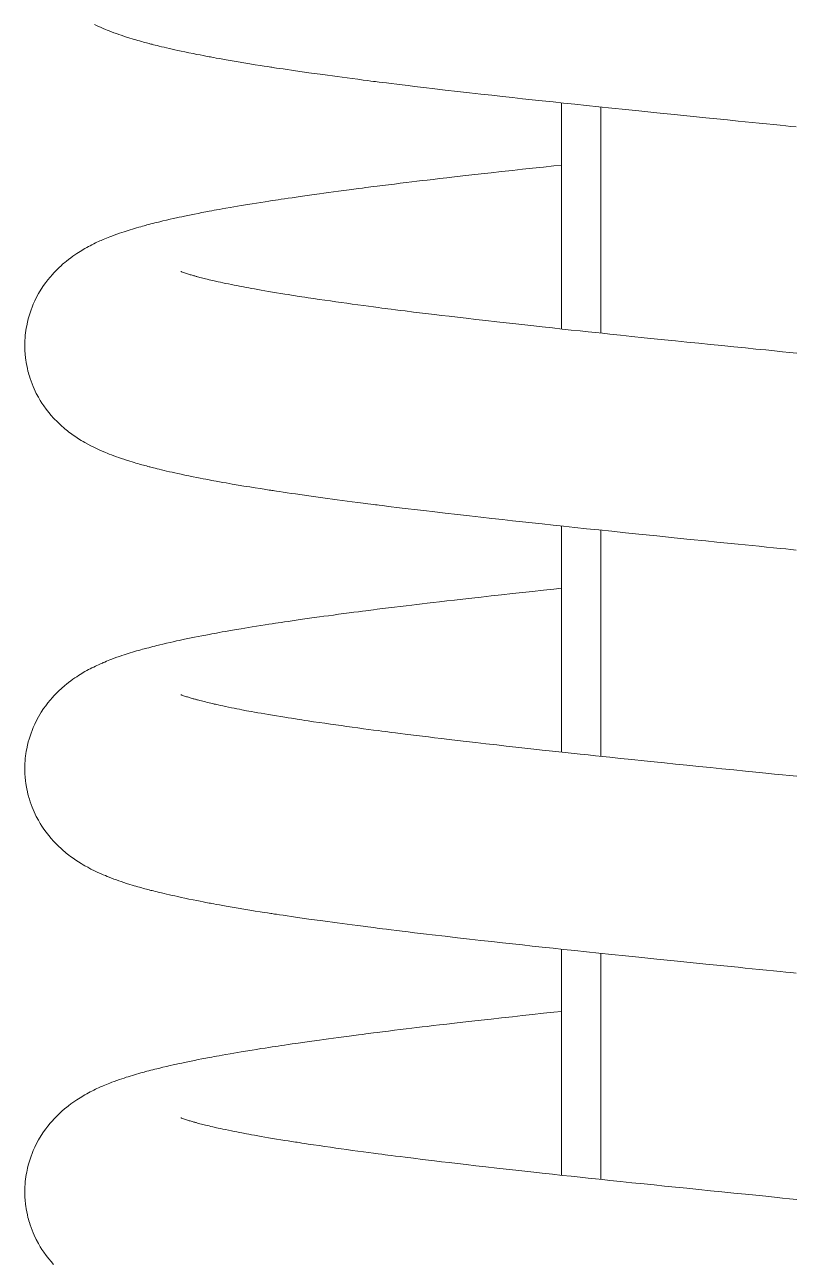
# Model space of a CAD drawing. Extents: x 104.2 to 172.2, y 134.1 to 160.6.
# Drawn here: x 149.018 to 150.237, y 139.186 to 141.148 of the extents above; entities that cross this region are included whole.
import ezdxf

# ---------------------------------------------------------------- set-up
doc = ezdxf.new("R2010")
doc.units = 0
doc.header["$LTSCALE"] = 0.5
doc.header["$MEASUREMENT"] = 0
doc.layers.add('AM_5', color=3, linetype='CONTINUOUS', lineweight=15)

msp = doc.modelspace()

# ---------------------------------------------------------------- linework, layer by layer
at = {"layer": 'AM_5', "color": 0, "ltscale": 0.75}
for p, q in [((149.93098, 140.65945), (149.93098, 141.01767)), ((149.93098, 139.98908), (149.93098, 140.34731)), ((149.93098, 139.31872), (149.93098, 139.67695))]:
    msp.add_line(p, q, dxfattribs=at)
at = {"layer": 'AM_5', "color": 0, "ltscale": 0.75, "flags": 128}
for points in [[(150.24023, 140.98628), (150.23181, 140.98713), (150.22383, 140.98794), (150.21455, 140.98887), (150.20439, 140.9899), (150.19309, 140.99104), (150.18173, 140.99218), (150.17048, 140.99332), (150.15934, 140.99444), (150.14831, 140.99555), (150.13122, 140.99727), (150.11434, 140.99897), (150.09691, 141.00073), (150.07242, 141.0032), (150.04665, 141.00579), (150.01956, 141.00853), (149.99116, 141.01144), (149.9697, 141.01365), (149.94813, 141.01588), (149.92753, 141.01804), (149.90793, 141.0201), (149.88934, 141.02206), (149.87175, 141.02394), (149.85514, 141.02571), (149.83802, 141.02756), (149.82208, 141.02929), (149.80673, 141.03096), (149.79109, 141.03267), (149.77515, 141.03443), (149.75794, 141.03634), (149.74044, 141.03829), (149.72255, 141.0403), (149.70381, 141.04243), (149.68421, 141.04467), (149.66374, 141.04705), (149.65448, 141.04814), (149.64506, 141.04926), (149.63549, 141.0504), (149.62578, 141.05157), (149.61632, 141.05272), (149.60778, 141.05377), (149.59887, 141.05487), (149.5912, 141.05582), (149.58476, 141.05662), (149.57951, 141.05728), (149.57645, 141.05767), (149.57382, 141.058), (149.57057, 141.05842), (149.56654, 141.05893), (149.56176, 141.05954), (149.55435, 141.06049), (149.54569, 141.06162), (149.53665, 141.0628), (149.51305, 141.06593), (149.49036, 141.06902), (149.46849, 141.07207), (149.44717, 141.07511), (149.44059, 141.07607), (149.43406, 141.07703), (149.42761, 141.07798), (149.42188, 141.07883), (149.4172, 141.07953), (149.41404, 141.08001), (149.41161, 141.08038), (149.40984, 141.08065), (149.40789, 141.08094), (149.4055, 141.08131), (149.40266, 141.08174), (149.39731, 141.08257), (149.39091, 141.08357), (149.38348, 141.08475), (149.37459, 141.08618), (149.36547, 141.08768), (149.3562, 141.08923), (149.34682, 141.09083), (149.33732, 141.09248), (149.33197, 141.09343), (149.32659, 141.0944), (149.32163, 141.0953), (149.31765, 141.09603), (149.31462, 141.0966), (149.31242, 141.09701), (149.31014, 141.09744), (149.30765, 141.09791), (149.30495, 141.09842), (149.30072, 141.09923), (149.29607, 141.10014), (149.29078, 141.10118), (149.28484, 141.10237), (149.27827, 141.10372), (149.2719, 141.10504), (149.26594, 141.10631), (149.26054, 141.10748), (149.25574, 141.10853), (149.25155, 141.10947), (149.24747, 141.1104), (149.24302, 141.11142), (149.23922, 141.11231), (149.23513, 141.11329), (149.2312, 141.11424), (149.22778, 141.11508), (149.22483, 141.11581), (149.22227, 141.11646), (149.21991, 141.11706), (149.2182, 141.1175), (149.21661, 141.11791), (149.2151, 141.1183), (149.21324, 141.11879), (149.21088, 141.11941), (149.20868, 141.12), (149.20621, 141.12067), (149.20381, 141.12133), (149.2017, 141.12192), (149.19987, 141.12243), (149.19715, 141.12321), (149.19444, 141.12399), (149.19161, 141.12482), (149.18836, 141.12579), (149.18457, 141.12695), (149.17949, 141.12855), (149.17506, 141.12999), (149.17108, 141.13133), (149.16739, 141.1326), (149.1635, 141.13398), (149.15948, 141.13545), (149.15553, 141.13694), (149.15214, 141.13825), (149.14897, 141.13952), (149.14597, 141.14075), (149.14237, 141.14227), (149.13808, 141.14414), (149.13428, 141.14586), (149.1287, 141.14851)], [(150.24023, 140.31592), (150.23181, 140.31677), (150.22383, 140.31757), (150.21455, 140.31851), (150.20439, 140.31953), (150.19309, 140.32067), (150.18173, 140.32182), (150.17048, 140.32295), (150.15934, 140.32408), (150.14831, 140.32519), (150.13122, 140.32691), (150.11434, 140.32861), (150.09691, 140.33037), (150.07242, 140.33283), (150.04665, 140.33543), (150.01956, 140.33817), (149.99116, 140.34107), (149.9697, 140.34328), (149.94813, 140.34552), (149.92753, 140.34767), (149.90793, 140.34973), (149.88934, 140.3517), (149.87175, 140.35357), (149.85514, 140.35535), (149.83802, 140.3572), (149.82208, 140.35892), (149.80673, 140.3606), (149.79109, 140.36231), (149.77515, 140.36407), (149.75794, 140.36598), (149.74044, 140.36793), (149.72255, 140.36994), (149.70381, 140.37206), (149.68421, 140.37431), (149.66374, 140.37669), (149.65448, 140.37778), (149.64506, 140.37889), (149.63549, 140.38004), (149.62578, 140.38121), (149.61632, 140.38236), (149.60778, 140.3834), (149.59887, 140.3845), (149.5912, 140.38546), (149.58476, 140.38626), (149.57951, 140.38692), (149.57645, 140.38731), (149.57382, 140.38764), (149.57057, 140.38805), (149.56654, 140.38857), (149.56176, 140.38918), (149.55435, 140.39013), (149.54569, 140.39125), (149.53665, 140.39243), (149.51305, 140.39557), (149.49036, 140.39866), (149.46849, 140.4017), (149.44717, 140.40475), (149.44059, 140.40571), (149.43406, 140.40666), (149.42761, 140.40762), (149.42188, 140.40847), (149.4172, 140.40917), (149.41404, 140.40965), (149.41161, 140.41001), (149.40984, 140.41028), (149.40789, 140.41058), (149.4055, 140.41095), (149.40266, 140.41138), (149.39731, 140.41221), (149.39091, 140.41321), (149.38348, 140.41439), (149.37459, 140.41582), (149.36547, 140.41731), (149.3562, 140.41886), (149.34682, 140.42047), (149.33732, 140.42212), (149.33197, 140.42307), (149.32659, 140.42404), (149.32163, 140.42494), (149.31765, 140.42567), (149.31462, 140.42623), (149.31242, 140.42664), (149.31014, 140.42707), (149.30765, 140.42754), (149.30495, 140.42806), (149.30072, 140.42887), (149.29607, 140.42978), (149.29078, 140.43082), (149.28484, 140.43201), (149.27827, 140.43335), (149.2719, 140.43468), (149.26594, 140.43594), (149.26054, 140.43711), (149.25574, 140.43817), (149.25155, 140.43911), (149.24747, 140.44003), (149.24302, 140.44106), (149.23922, 140.44195), (149.23513, 140.44292), (149.2312, 140.44387), (149.22778, 140.44471), (149.22483, 140.44545), (149.22227, 140.44609), (149.21991, 140.44669), (149.2182, 140.44713), (149.21661, 140.44754), (149.2151, 140.44793), (149.21324, 140.44842), (149.21088, 140.44905), (149.20868, 140.44964), (149.20621, 140.45031), (149.20381, 140.45097), (149.2017, 140.45155), (149.19987, 140.45207), (149.19715, 140.45284), (149.19444, 140.45362), (149.19161, 140.45446), (149.18836, 140.45543), (149.18457, 140.45659), (149.17949, 140.45819), (149.17506, 140.45963), (149.17108, 140.46097), (149.16739, 140.46224), (149.1635, 140.46362), (149.15948, 140.46508), (149.15553, 140.46657), (149.15214, 140.46789), (149.14897, 140.46916), (149.14597, 140.47038), (149.14237, 140.4719), (149.13808, 140.47378), (149.13428, 140.4755), (149.1287, 140.47814), (149.12316, 140.48092), (149.11801, 140.48364), (149.11345, 140.48618), (149.11092, 140.48765), (149.10759, 140.48964), (149.1035, 140.49218), (149.099, 140.49513), (149.0948, 140.49802), (149.09096, 140.5008), (149.08823, 140.50286), (149.08589, 140.50468), (149.0839, 140.50627), (149.08184, 140.50797), (149.0795, 140.50996), (149.07691, 140.51223), (149.0705, 140.51821), (149.06397, 140.52494), (149.06011, 140.52926), (149.05619, 140.53395), (149.05223, 140.53905), (149.0486, 140.54408), (149.04555, 140.54862), (149.04294, 140.55277), (149.0398, 140.55813), (149.0366, 140.56411), (149.03316, 140.57126), (149.03151, 140.57502), (149.02988, 140.57901), (149.02829, 140.58323), (149.02677, 140.58759), (149.02554, 140.59146), (149.02475, 140.59412), (149.02412, 140.59639), (149.02337, 140.59926), (149.02242, 140.60322), (149.02138, 140.60818), (149.02051, 140.613), (149.01991, 140.617), (149.01954, 140.61986), (149.01928, 140.6222), (149.01905, 140.62459), (149.01882, 140.62721), (149.01856, 140.63106), (149.01838, 140.63528), (149.01831, 140.63983), (149.01835, 140.64309), (149.01846, 140.64616), (149.01861, 140.64903), (149.01874, 140.65105), (149.0189, 140.65329), (149.01916, 140.65619), (149.01957, 140.65999), (149.02005, 140.66364), (149.02065, 140.66747), (149.02131, 140.67112), (149.02258, 140.67713), (149.02388, 140.68237), (149.02508, 140.68666), (149.0266, 140.69153), (149.02819, 140.69617), (149.02987, 140.70062), (149.03178, 140.70526), (149.03412, 140.7105), (149.037, 140.71634), (149.04021, 140.72227), (149.04437, 140.7292), (149.04819, 140.73499), (149.05147, 140.7396), (149.05479, 140.74395), (149.05841, 140.74841), (149.06205, 140.7526), (149.0644, 140.75518), (149.06681, 140.75773), (149.06954, 140.76049), (149.07261, 140.76348), (149.07572, 140.76636), (149.07825, 140.76862), (149.08013, 140.77024), (149.08182, 140.77167), (149.08425, 140.77366), (149.08746, 140.77621), (149.09119, 140.77903), (149.09457, 140.78148), (149.09754, 140.78354), (149.10054, 140.78556), (149.10333, 140.78737), (149.10596, 140.78902), (149.10852, 140.79059), (149.1109, 140.79201), (149.11366, 140.7936), (149.11668, 140.79529), (149.11943, 140.79678), (149.12182, 140.79805), (149.12458, 140.79947), (149.12747, 140.80091), (149.13055, 140.80241), (149.13266, 140.80341), (149.1349, 140.80445), (149.13729, 140.80553), (149.13946, 140.80649), (149.14116, 140.80724), (149.14269, 140.80789), (149.14492, 140.80884), (149.14762, 140.80995), (149.15032, 140.81105), (149.15286, 140.81205), (149.15631, 140.81338), (149.16015, 140.81482), (149.16425, 140.81631), (149.1683, 140.81774), (149.17209, 140.81903), (149.17555, 140.82019), (149.17886, 140.82127), (149.1821, 140.8223), (149.18534, 140.82331), (149.18875, 140.82435), (149.19188, 140.82528), (149.19542, 140.82632), (149.19883, 140.8273), (149.20196, 140.82817), (149.20478, 140.82896), (149.2073, 140.82965), (149.20949, 140.83024), (149.21171, 140.83083), (149.21455, 140.83158), (149.21804, 140.83249), (149.22124, 140.83331), (149.22439, 140.8341), (149.22726, 140.83482), (149.22986, 140.83546), (149.23216, 140.83602), (149.23707, 140.8372), (149.24288, 140.83857), (149.24836, 140.83983), (149.25358, 140.84101), (149.25878, 140.84216), (149.26279, 140.84303), (149.26684, 140.84391), (149.27138, 140.84487), (149.27645, 140.84593), (149.28203, 140.84708), (149.28739, 140.84816), (149.29302, 140.84928), (149.29893, 140.85044), (149.30492, 140.85159), (149.31019, 140.85259), (149.31464, 140.85343), (149.31824, 140.8541), (149.32177, 140.85474), (149.32601, 140.85552), (149.33102, 140.85642), (149.33682, 140.85745), (149.34343, 140.85861), (149.36093, 140.86159), (149.37852, 140.86448), (149.38544, 140.86559), (149.39235, 140.86668), (149.39885, 140.86769), (149.40477, 140.8686), (149.41036, 140.86945), (149.41527, 140.8702), (149.41963, 140.87085), (149.42433, 140.87155), (149.42958, 140.87233), (149.43539, 140.87319), (149.44176, 140.87412), (149.45138, 140.87552), (149.46177, 140.877), (149.47294, 140.87858), (149.48492, 140.88025), (149.49214, 140.88125), (149.49963, 140.88227), (149.50739, 140.88333), (149.51545, 140.88441), (149.52379, 140.88553), (149.53195, 140.88661), (149.53938, 140.88758), (149.54668, 140.88854), (149.55305, 140.88936), (149.55848, 140.89006), (149.56294, 140.89063), (149.56642, 140.89108), (149.57062, 140.89161), (149.57653, 140.89236), (149.58472, 140.89339), (149.59429, 140.89459), (149.60377, 140.89576), (149.61313, 140.89691), (149.62237, 140.89804), (149.63149, 140.89914), (149.63956, 140.90011), (149.64752, 140.90106), (149.65578, 140.90203), (149.66506, 140.90313), (149.67539, 140.90433), (149.68657, 140.90562), (149.69879, 140.90702), (149.71207, 140.90853), (149.72644, 140.91016), (149.74114, 140.91181), (149.75686, 140.91356), (149.77363, 140.91542), (149.79059, 140.91729), (149.80687, 140.91907), (149.82245, 140.92077), (149.83988, 140.92265), (149.85629, 140.92442), (149.86848, 140.92573)], [(149.26552, 140.75711), (149.26561, 140.75707), (149.26593, 140.75694), (149.2665, 140.7567), (149.26726, 140.7564), (149.26836, 140.75599), (149.26979, 140.75547), (149.27139, 140.75492), (149.27296, 140.75439), (149.27439, 140.75392), (149.27591, 140.75344), (149.27757, 140.75292), (149.27875, 140.75256), (149.28018, 140.75213), (149.28184, 140.75165), (149.28343, 140.75118), (149.28492, 140.75076), (149.28623, 140.75039), (149.28741, 140.75006), (149.28854, 140.74975), (149.28963, 140.74945), (149.29072, 140.74915), (149.29215, 140.74877), (149.29382, 140.74833), (149.29583, 140.7478), (149.29819, 140.74719), (149.30051, 140.7466), (149.30267, 140.74606), (149.30465, 140.74557), (149.30745, 140.74489), (149.3103, 140.74421), (149.3132, 140.74352), (149.31601, 140.74287), (149.31842, 140.74232), (149.32042, 140.74186), (149.32222, 140.74146), (149.32484, 140.74088), (149.32808, 140.74016), (149.33197, 140.73932), (149.33641, 140.73838), (149.34107, 140.73741), (149.34594, 140.73641), (149.34992, 140.73561), (149.35405, 140.73479), (149.35823, 140.73397), (149.36186, 140.73327), (149.36479, 140.73271), (149.36701, 140.73228), (149.36974, 140.73177), (149.37314, 140.73114), (149.37724, 140.73038), (149.38206, 140.72951), (149.38733, 140.72856), (149.39278, 140.7276), (149.39841, 140.72662), (149.40424, 140.72562), (149.41054, 140.72456), (149.41706, 140.72347), (149.42379, 140.72237), (149.43015, 140.72135), (149.43574, 140.72046), (149.44055, 140.7197), (149.44403, 140.71916), (149.4469, 140.71872), (149.44964, 140.71829), (149.45302, 140.71777), (149.45708, 140.71715), (149.46181, 140.71643), (149.46725, 140.71561), (149.47575, 140.71434), (149.48454, 140.71304), (149.49346, 140.71174), (149.5025, 140.71044), (149.51098, 140.70923), (149.51956, 140.70802), (149.52824, 140.70681), (149.53701, 140.7056), (149.54589, 140.70439), (149.55468, 140.7032), (149.56279, 140.70212), (149.57083, 140.70105), (149.57793, 140.70011), (149.58405, 140.69931), (149.58919, 140.69864), (149.59333, 140.69811), (149.59874, 140.69741), (149.6054, 140.69656), (149.61305, 140.69559), (149.62104, 140.69458), (149.63422, 140.69294), (149.64817, 140.69122), (149.65762, 140.69007), (149.66753, 140.68887), (149.67844, 140.68757), (149.69043, 140.68615), (149.7035, 140.68462), (149.71743, 140.68301), (149.73249, 140.68127), (149.74871, 140.67942), (149.76614, 140.67745), (149.78096, 140.67578), (149.79604, 140.67409), (149.81057, 140.67247), (149.82451, 140.67093), (149.83784, 140.66947), (149.85435, 140.66766), (149.86974, 140.66599), (149.88398, 140.66445), (149.89815, 140.66293), (149.91089, 140.66158), (149.92219, 140.66038), (149.93332, 140.6592), (149.9452, 140.65795), (149.96191, 140.6562), (149.97995, 140.65432), (149.9993, 140.65232), (150.01501, 140.6507), (150.03151, 140.64902), (150.04878, 140.64726), (150.06686, 140.64543), (150.08576, 140.64352), (150.10443, 140.64163), (150.12215, 140.63984), (150.1416, 140.63788), (150.15972, 140.63605), (150.17649, 140.63435), (150.19188, 140.6328), (150.20589, 140.63138), (150.21869, 140.63009), (150.22973, 140.62898), (150.24129, 140.62781)], [(150.24023, 139.64555), (150.23181, 139.6464), (150.22383, 139.64721), (150.21455, 139.64815), (150.20439, 139.64917), (150.19309, 139.65031), (150.18173, 139.65146), (150.17048, 139.65259), (150.15934, 139.65371), (150.14831, 139.65482), (150.13122, 139.65655), (150.11434, 139.65825), (150.09691, 139.66), (150.07242, 139.66247), (150.04665, 139.66506), (150.01956, 139.66781), (149.99116, 139.67071), (149.9697, 139.67292), (149.94813, 139.67516), (149.92753, 139.67731), (149.90793, 139.67937), (149.88934, 139.68134), (149.87175, 139.68321), (149.85514, 139.68499), (149.83802, 139.68683), (149.82208, 139.68856), (149.80673, 139.69023), (149.79109, 139.69195), (149.77515, 139.6937), (149.75794, 139.69561), (149.74044, 139.69757), (149.72255, 139.69958), (149.70381, 139.7017), (149.68421, 139.70394), (149.66374, 139.70632), (149.65448, 139.70741), (149.64506, 139.70853), (149.63549, 139.70967), (149.62578, 139.71084), (149.61632, 139.71199), (149.60778, 139.71304), (149.59887, 139.71414), (149.5912, 139.71509), (149.58476, 139.7159), (149.57951, 139.71656), (149.57645, 139.71694), (149.57382, 139.71728), (149.57057, 139.71769), (149.56654, 139.7182), (149.56176, 139.71881), (149.55435, 139.71977), (149.54569, 139.72089), (149.53665, 139.72207), (149.51305, 139.72521), (149.49036, 139.72829), (149.46849, 139.73134), (149.44717, 139.73439), (149.44059, 139.73534), (149.43406, 139.7363), (149.42761, 139.73725), (149.42188, 139.73811), (149.4172, 139.73881), (149.41404, 139.73928), (149.41161, 139.73965), (149.40984, 139.73992), (149.40789, 139.74022), (149.4055, 139.74058), (149.40266, 139.74102), (149.39731, 139.74184), (149.39091, 139.74284), (149.38348, 139.74402), (149.37459, 139.74545), (149.36547, 139.74695), (149.3562, 139.7485), (149.34682, 139.7501), (149.33732, 139.75176), (149.33197, 139.75271), (149.32659, 139.75367), (149.32163, 139.75458), (149.31765, 139.75531), (149.31462, 139.75587), (149.31242, 139.75628), (149.31014, 139.75671), (149.30765, 139.75718), (149.30495, 139.75769), (149.30072, 139.75851), (149.29607, 139.75941), (149.29078, 139.76046), (149.28484, 139.76165), (149.27827, 139.76299), (149.2719, 139.76432), (149.26594, 139.76558), (149.26054, 139.76675), (149.25574, 139.76781), (149.25155, 139.76874), (149.24747, 139.76967), (149.24302, 139.7707), (149.23922, 139.77159), (149.23513, 139.77256), (149.2312, 139.77351), (149.22778, 139.77435), (149.22483, 139.77508), (149.22227, 139.77573), (149.21991, 139.77633), (149.2182, 139.77677), (149.21661, 139.77718), (149.2151, 139.77757), (149.21324, 139.77806), (149.21088, 139.77869), (149.20868, 139.77927), (149.20621, 139.77995), (149.20381, 139.7806), (149.2017, 139.78119), (149.19987, 139.78171), (149.19715, 139.78248), (149.19444, 139.78326), (149.19161, 139.78409), (149.18836, 139.78507), (149.18457, 139.78623), (149.17949, 139.78783), (149.17506, 139.78927), (149.17108, 139.7906), (149.16739, 139.79187), (149.1635, 139.79325), (149.15948, 139.79472), (149.15553, 139.79621), (149.15214, 139.79753), (149.14897, 139.79879), (149.14597, 139.80002), (149.14237, 139.80154), (149.13808, 139.80341), (149.13428, 139.80513), (149.1287, 139.80778), (149.12316, 139.81056), (149.11801, 139.81328), (149.11345, 139.81582), (149.11092, 139.81728), (149.10759, 139.81927), (149.1035, 139.82181), (149.099, 139.82476), (149.0948, 139.82765), (149.09096, 139.83044), (149.08823, 139.8325), (149.08589, 139.83432), (149.0839, 139.83591), (149.08184, 139.83761), (149.0795, 139.83959), (149.07691, 139.84186), (149.0705, 139.84785), (149.06397, 139.85458), (149.06011, 139.8589), (149.05619, 139.86358), (149.05223, 139.86869), (149.0486, 139.87372), (149.04555, 139.87825), (149.04294, 139.8824), (149.0398, 139.88777), (149.0366, 139.89374), (149.03316, 139.90089), (149.03151, 139.90465), (149.02988, 139.90865), (149.02829, 139.91286), (149.02677, 139.91723), (149.02554, 139.9211), (149.02475, 139.92376), (149.02412, 139.92602), (149.02337, 139.92889), (149.02242, 139.93285), (149.02138, 139.93782), (149.02051, 139.94264), (149.01991, 139.94664), (149.01954, 139.9495), (149.01928, 139.95184), (149.01905, 139.95423), (149.01882, 139.95685), (149.01856, 139.9607), (149.01838, 139.96491), (149.01831, 139.96947), (149.01835, 139.97273), (149.01846, 139.9758), (149.01861, 139.97867), (149.01874, 139.98068), (149.0189, 139.98293), (149.01916, 139.98583), (149.01957, 139.98962), (149.02005, 139.99328), (149.02065, 139.99711), (149.02131, 140.00076), (149.02258, 140.00677), (149.02388, 140.01201), (149.02508, 140.0163), (149.0266, 140.02117), (149.02819, 140.02581), (149.02987, 140.03025), (149.03178, 140.0349), (149.03412, 140.04013), (149.037, 140.04598), (149.04021, 140.0519), (149.04437, 140.05883), (149.04819, 140.06462), (149.05147, 140.06923), (149.05479, 140.07358), (149.05841, 140.07804), (149.06205, 140.08224), (149.0644, 140.08482), (149.06681, 140.08736), (149.06954, 140.09013), (149.07261, 140.09311), (149.07572, 140.096), (149.07825, 140.09826), (149.08013, 140.09988), (149.08182, 140.10131), (149.08425, 140.1033), (149.08746, 140.10584), (149.09119, 140.10866), (149.09457, 140.11111), (149.09754, 140.11318), (149.10054, 140.11519), (149.10333, 140.11701), (149.10596, 140.11866), (149.10852, 140.12022), (149.1109, 140.12164), (149.11366, 140.12323), (149.11668, 140.12492), (149.11943, 140.12642), (149.12182, 140.12768), (149.12458, 140.1291), (149.12747, 140.13055), (149.13055, 140.13204), (149.13266, 140.13304), (149.1349, 140.13408), (149.13729, 140.13516), (149.13946, 140.13613), (149.14116, 140.13687), (149.14269, 140.13753), (149.14492, 140.13847), (149.14762, 140.13959), (149.15032, 140.14068), (149.15286, 140.14169), (149.15631, 140.14302), (149.16015, 140.14446), (149.16425, 140.14595), (149.1683, 140.14738), (149.17209, 140.14867), (149.17555, 140.14982), (149.17886, 140.1509), (149.1821, 140.15193), (149.18534, 140.15294), (149.18875, 140.15398), (149.19188, 140.15492), (149.19542, 140.15595), (149.19883, 140.15693), (149.20196, 140.15781), (149.20478, 140.15859), (149.2073, 140.15928), (149.20949, 140.15987), (149.21171, 140.16047), (149.21455, 140.16122), (149.21804, 140.16212), (149.22124, 140.16294), (149.22439, 140.16374), (149.22726, 140.16445), (149.22986, 140.16509), (149.23216, 140.16565), (149.23707, 140.16683), (149.24288, 140.1682), (149.24836, 140.16946), (149.25358, 140.17064), (149.25878, 140.1718), (149.26279, 140.17267), (149.26684, 140.17354), (149.27138, 140.17451), (149.27645, 140.17557), (149.28203, 140.17671), (149.28739, 140.1778), (149.29302, 140.17892), (149.29893, 140.18008), (149.30492, 140.18123), (149.31019, 140.18223), (149.31464, 140.18306), (149.31824, 140.18373), (149.32177, 140.18438), (149.32601, 140.18515), (149.33102, 140.18605), (149.33682, 140.18708), (149.34343, 140.18824), (149.36093, 140.19123), (149.37852, 140.19411), (149.38544, 140.19522), (149.39235, 140.19631), (149.39885, 140.19733), (149.40477, 140.19824), (149.41036, 140.19909), (149.41527, 140.19983), (149.41963, 140.20049), (149.42433, 140.20119), (149.42958, 140.20197), (149.43539, 140.20283), (149.44176, 140.20376), (149.45138, 140.20515), (149.46177, 140.20664), (149.47294, 140.20822), (149.48492, 140.20989), (149.49214, 140.21088), (149.49963, 140.21191), (149.50739, 140.21296), (149.51545, 140.21405), (149.52379, 140.21516), (149.53195, 140.21624), (149.53938, 140.21722), (149.54668, 140.21817), (149.55305, 140.219), (149.55848, 140.2197), (149.56294, 140.22027), (149.56642, 140.22071), (149.57062, 140.22125), (149.57653, 140.222), (149.58472, 140.22303), (149.59429, 140.22422), (149.60377, 140.2254), (149.61313, 140.22655), (149.62237, 140.22767), (149.63149, 140.22878), (149.63956, 140.22974), (149.64752, 140.23069), (149.65578, 140.23167), (149.66506, 140.23276), (149.67539, 140.23397), (149.68657, 140.23526), (149.69879, 140.23666), (149.71207, 140.23817), (149.72644, 140.23979), (149.74114, 140.24144), (149.75686, 140.2432), (149.77363, 140.24506), (149.79059, 140.24692), (149.80687, 140.24871), (149.82245, 140.2504), (149.83988, 140.25229), (149.85629, 140.25406), (149.86848, 140.25536)], [(149.26552, 140.08674), (149.26561, 140.08671), (149.26593, 140.08657), (149.2665, 140.08634), (149.26726, 140.08604), (149.26836, 140.08563), (149.26979, 140.08511), (149.27139, 140.08455), (149.27296, 140.08402), (149.27439, 140.08356), (149.27591, 140.08307), (149.27757, 140.08256), (149.27875, 140.0822), (149.28018, 140.08177), (149.28184, 140.08128), (149.28343, 140.08082), (149.28492, 140.0804), (149.28623, 140.08003), (149.28741, 140.0797), (149.28854, 140.07938), (149.28963, 140.07909), (149.29072, 140.07879), (149.29215, 140.07841), (149.29382, 140.07796), (149.29583, 140.07744), (149.29819, 140.07683), (149.30051, 140.07624), (149.30267, 140.0757), (149.30465, 140.07521), (149.30745, 140.07452), (149.3103, 140.07384), (149.3132, 140.07316), (149.31601, 140.07251), (149.31842, 140.07195), (149.32042, 140.0715), (149.32222, 140.0711), (149.32484, 140.07051), (149.32808, 140.0698), (149.33197, 140.06896), (149.33641, 140.06802), (149.34107, 140.06704), (149.34594, 140.06605), (149.34992, 140.06524), (149.35405, 140.06442), (149.35823, 140.0636), (149.36186, 140.0629), (149.36479, 140.06234), (149.36701, 140.06192), (149.36974, 140.06141), (149.37314, 140.06077), (149.37724, 140.06002), (149.38206, 140.05914), (149.38733, 140.0582), (149.39278, 140.05724), (149.39841, 140.05625), (149.40424, 140.05526), (149.41054, 140.05419), (149.41706, 140.05311), (149.42379, 140.05201), (149.43015, 140.05099), (149.43574, 140.0501), (149.44055, 140.04934), (149.44403, 140.0488), (149.4469, 140.04835), (149.44964, 140.04793), (149.45302, 140.04741), (149.45708, 140.04679), (149.46181, 140.04607), (149.46725, 140.04525), (149.47575, 140.04398), (149.48454, 140.04268), (149.49346, 140.04138), (149.5025, 140.04008), (149.51098, 140.03887), (149.51956, 140.03766), (149.52824, 140.03645), (149.53701, 140.03524), (149.54589, 140.03403), (149.55468, 140.03284), (149.56279, 140.03175), (149.57083, 140.03068), (149.57793, 140.02975), (149.58405, 140.02895), (149.58919, 140.02828), (149.59333, 140.02774), (149.59874, 140.02705), (149.6054, 140.0262), (149.61305, 140.02522), (149.62104, 140.02422), (149.63422, 140.02257), (149.64817, 140.02086), (149.65762, 140.0197), (149.66753, 140.01851), (149.67844, 140.0172), (149.69043, 140.01578), (149.7035, 140.01425), (149.71743, 140.01264), (149.73249, 140.01091), (149.74871, 140.00906), (149.76614, 140.00708), (149.78096, 140.00541), (149.79604, 140.00373), (149.81057, 140.00211), (149.82451, 140.00057), (149.83784, 139.9991), (149.85435, 139.9973), (149.86974, 139.99563), (149.88398, 139.99409), (149.89815, 139.99257), (149.91089, 139.99121), (149.92219, 139.99001), (149.93332, 139.98884), (149.9452, 139.98759), (149.96191, 139.98584), (149.97995, 139.98396), (149.9993, 139.98196), (150.01501, 139.98034), (150.03151, 139.97865), (150.04878, 139.9769), (150.06686, 139.97507), (150.08576, 139.97316), (150.10443, 139.97127), (150.12215, 139.96948), (150.1416, 139.96751), (150.15972, 139.96568), (150.17649, 139.96399), (150.19188, 139.96244), (150.20589, 139.96102), (150.21869, 139.95973), (150.22973, 139.95861), (150.24129, 139.95745)], [(149.06397, 139.18421), (149.06011, 139.18854), (149.05619, 139.19322), (149.05223, 139.19832), (149.0486, 139.20335), (149.04555, 139.20789), (149.04294, 139.21204), (149.0398, 139.21741), (149.0366, 139.22338), (149.03316, 139.23053), (149.03151, 139.23429), (149.02988, 139.23829), (149.02829, 139.2425), (149.02677, 139.24686), (149.02554, 139.25073), (149.02475, 139.25339), (149.02412, 139.25566), (149.02337, 139.25853), (149.02242, 139.26249), (149.02138, 139.26745), (149.02051, 139.27228), (149.01991, 139.27627), (149.01954, 139.27914), (149.01928, 139.28148), (149.01905, 139.28386), (149.01882, 139.28649), (149.01856, 139.29033), (149.01838, 139.29455), (149.01831, 139.2991), (149.01835, 139.30237), (149.01846, 139.30544), (149.01861, 139.30831), (149.01874, 139.31032), (149.0189, 139.31256), (149.01916, 139.31547), (149.01957, 139.31926), (149.02005, 139.32291), (149.02065, 139.32675), (149.02131, 139.3304), (149.02258, 139.3364), (149.02388, 139.34164), (149.02508, 139.34593), (149.0266, 139.35081), (149.02819, 139.35545), (149.02987, 139.35989), (149.03178, 139.36453), (149.03412, 139.36977), (149.037, 139.37562), (149.04021, 139.38154), (149.04437, 139.38847), (149.04819, 139.39426), (149.05147, 139.39887), (149.05479, 139.40322), (149.05841, 139.40768), (149.06205, 139.41188), (149.0644, 139.41446), (149.06681, 139.417), (149.06954, 139.41976), (149.07261, 139.42275), (149.07572, 139.42564), (149.07825, 139.42789), (149.08013, 139.42951), (149.08182, 139.43094), (149.08425, 139.43294), (149.08746, 139.43548), (149.09119, 139.4383), (149.09457, 139.44075), (149.09754, 139.44282), (149.10054, 139.44483), (149.10333, 139.44664), (149.10596, 139.4483), (149.10852, 139.44986), (149.1109, 139.45128), (149.11366, 139.45287), (149.11668, 139.45456), (149.11943, 139.45605), (149.12182, 139.45732), (149.12458, 139.45874), (149.12747, 139.46018), (149.13055, 139.46168), (149.13266, 139.46268), (149.1349, 139.46372), (149.13729, 139.4648), (149.13946, 139.46577), (149.14116, 139.46651), (149.14269, 139.46716), (149.14492, 139.46811), (149.14762, 139.46923), (149.15032, 139.47032), (149.15286, 139.47132), (149.15631, 139.47266), (149.16015, 139.47409), (149.16425, 139.47558), (149.1683, 139.47701), (149.17209, 139.47831), (149.17555, 139.47946), (149.17886, 139.48054), (149.1821, 139.48157), (149.18534, 139.48258), (149.18875, 139.48362), (149.19188, 139.48456), (149.19542, 139.48559), (149.19883, 139.48657), (149.20196, 139.48745), (149.20478, 139.48823), (149.2073, 139.48892), (149.20949, 139.48951), (149.21171, 139.4901), (149.21455, 139.49085), (149.21804, 139.49176), (149.22124, 139.49258), (149.22439, 139.49337), (149.22726, 139.49409), (149.22986, 139.49473), (149.23216, 139.49529), (149.23707, 139.49647), (149.24288, 139.49784), (149.24836, 139.4991), (149.25358, 139.50028), (149.25878, 139.50143), (149.26279, 139.50231), (149.26684, 139.50318), (149.27138, 139.50414), (149.27645, 139.5052), (149.28203, 139.50635), (149.28739, 139.50744), (149.29302, 139.50856), (149.29893, 139.50971), (149.30492, 139.51087), (149.31019, 139.51187), (149.31464, 139.5127), (149.31824, 139.51337), (149.32177, 139.51402), (149.32601, 139.51479), (149.33102, 139.51569), (149.33682, 139.51672), (149.34343, 139.51788), (149.36093, 139.52086), (149.37852, 139.52375), (149.38544, 139.52486), (149.39235, 139.52595), (149.39885, 139.52696), (149.40477, 139.52787), (149.41036, 139.52873), (149.41527, 139.52947), (149.41963, 139.53012), (149.42433, 139.53083), (149.42958, 139.53161), (149.43539, 139.53246), (149.44176, 139.53339), (149.45138, 139.53479), (149.46177, 139.53628), (149.47294, 139.53785), (149.48492, 139.53952), (149.49214, 139.54052), (149.49963, 139.54155), (149.50739, 139.5426), (149.51545, 139.54369), (149.52379, 139.5448), (149.53195, 139.54588), (149.53938, 139.54686), (149.54668, 139.54781), (149.55305, 139.54863), (149.55848, 139.54933), (149.56294, 139.5499), (149.56642, 139.55035), (149.57062, 139.55089), (149.57653, 139.55163), (149.58472, 139.55267), (149.59429, 139.55386), (149.60377, 139.55503), (149.61313, 139.55618), (149.62237, 139.55731), (149.63149, 139.55841), (149.63956, 139.55938), (149.64752, 139.56033), (149.65578, 139.56131), (149.66506, 139.5624), (149.67539, 139.5636), (149.68657, 139.5649), (149.69879, 139.5663), (149.71207, 139.5678), (149.72644, 139.56943), (149.74114, 139.57108), (149.75686, 139.57283), (149.77363, 139.57469), (149.79059, 139.57656), (149.80687, 139.57834), (149.82245, 139.58004), (149.83988, 139.58193), (149.85629, 139.58369), (149.86848, 139.585)], [(149.26552, 139.41638), (149.26561, 139.41634), (149.26593, 139.41621), (149.2665, 139.41597), (149.26726, 139.41568), (149.26836, 139.41526), (149.26979, 139.41474), (149.27139, 139.41419), (149.27296, 139.41366), (149.27439, 139.41319), (149.27591, 139.41271), (149.27757, 139.41219), (149.27875, 139.41183), (149.28018, 139.41141), (149.28184, 139.41092), (149.28343, 139.41046), (149.28492, 139.41003), (149.28623, 139.40966), (149.28741, 139.40933), (149.28854, 139.40902), (149.28963, 139.40872), (149.29072, 139.40843), (149.29215, 139.40804), (149.29382, 139.4076), (149.29583, 139.40707), (149.29819, 139.40646), (149.30051, 139.40587), (149.30267, 139.40533), (149.30465, 139.40485), (149.30745, 139.40416), (149.3103, 139.40348), (149.3132, 139.40279), (149.31601, 139.40214), (149.31842, 139.40159), (149.32042, 139.40114), (149.32222, 139.40073), (149.32484, 139.40015), (149.32808, 139.39944), (149.33197, 139.39859), (149.33641, 139.39765), (149.34107, 139.39668), (149.34594, 139.39568), (149.34992, 139.39488), (149.35405, 139.39406), (149.35823, 139.39324), (149.36186, 139.39254), (149.36479, 139.39198), (149.36701, 139.39156), (149.36974, 139.39104), (149.37314, 139.39041), (149.37724, 139.38966), (149.38206, 139.38878), (149.38733, 139.38783), (149.39278, 139.38687), (149.39841, 139.38589), (149.40424, 139.38489), (149.41054, 139.38383), (149.41706, 139.38275), (149.42379, 139.38165), (149.43015, 139.38062), (149.43574, 139.37973), (149.44055, 139.37898), (149.44403, 139.37843), (149.4469, 139.37799), (149.44964, 139.37757), (149.45302, 139.37704), (149.45708, 139.37642), (149.46181, 139.3757), (149.46725, 139.37488), (149.47575, 139.37361), (149.48454, 139.37232), (149.49346, 139.37102), (149.5025, 139.36971), (149.51098, 139.36851), (149.51956, 139.3673), (149.52824, 139.36609), (149.53701, 139.36487), (149.54589, 139.36366), (149.55468, 139.36247), (149.56279, 139.36139), (149.57083, 139.36032), (149.57793, 139.35939), (149.58405, 139.35858), (149.58919, 139.35792), (149.59333, 139.35738), (149.59874, 139.35668), (149.6054, 139.35583), (149.61305, 139.35486), (149.62104, 139.35385), (149.63422, 139.35221), (149.64817, 139.35049), (149.65762, 139.34934), (149.66753, 139.34814), (149.67844, 139.34684), (149.69043, 139.34542), (149.7035, 139.34389), (149.71743, 139.34228), (149.73249, 139.34055), (149.74871, 139.33869), (149.76614, 139.33672), (149.78096, 139.33505), (149.79604, 139.33336), (149.81057, 139.33175), (149.82451, 139.3302), (149.83784, 139.32874), (149.85435, 139.32693), (149.86974, 139.32526), (149.88398, 139.32373), (149.89815, 139.32221), (149.91089, 139.32085), (149.92219, 139.31965), (149.93332, 139.31847), (149.9452, 139.31722), (149.96191, 139.31547), (149.97995, 139.31359), (149.9993, 139.31159), (150.01501, 139.30998), (150.03151, 139.30829), (150.04878, 139.30653), (150.06686, 139.30471), (150.08576, 139.30279), (150.10443, 139.30091), (150.12215, 139.29912), (150.1416, 139.29715), (150.15972, 139.29532), (150.17649, 139.29363), (150.19188, 139.29207), (150.20589, 139.29066), (150.21869, 139.28936), (150.22973, 139.28825), (150.24129, 139.28708)]]:
    msp.add_lwpolyline(points, dxfattribs=at)
at = {"layer": 'AM_5', "color": 0, "ltscale": 0.75}
for points in [[(149.86848, 140.66613), (149.86848, 141.02429)], [(149.86848, 139.99576), (149.86848, 140.35392)], [(149.86848, 139.3254), (149.86848, 139.68356)]]:
    msp.add_lwpolyline(points, dxfattribs=at)

doc.saveas('drawing.dxf')
